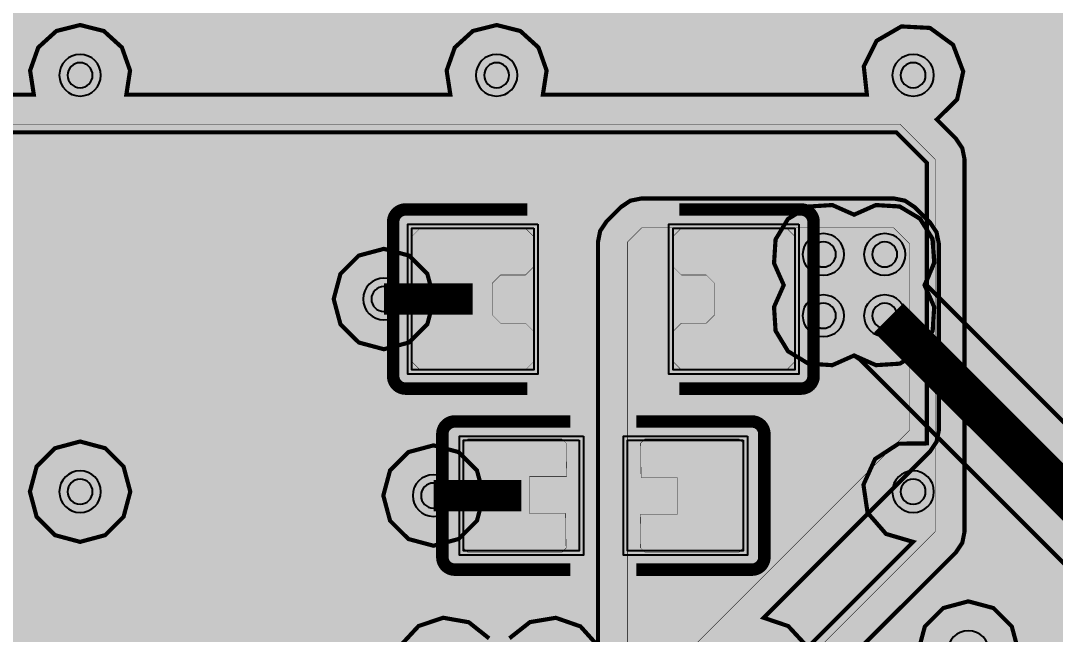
# Model space of a CAD drawing. Header units: millimetres. Extents: x -61 to 56, y -72 to 70.
# Drawn here: x -45.29 to -32.67, y 32.64 to 40.12 of the extents above; entities that cross this region are included whole.
import ezdxf

# ---------------------------------------------------------------- set-up
doc = ezdxf.new("R2010")
doc.units = ezdxf.units.MM
doc.header["$MEASUREMENT"] = 0
for name, color, linetype, true_color in [('02GND', 7, 'Continuous', 0x999966), ('03POWER', 7, 'Continuous', 0x008000), ('Bottom-Layer', 7, 'Continuous', 0x0000ff), ('Hole-Layer', 7, 'Continuous', 0x222222), ('Multi-Layer', 7, 'Continuous', 0xc0c0c0), ('Top-Layer', 7, 'Continuous', 0xff0000), ('Top-Paste-Mask-Layer', 7, 'Continuous', 0x808080), ('Top-Silkscreen-Layer', 7, 'Continuous', 0xffcc00), ('Top-Solder-Mask-Layer', 7, 'Continuous', 0x800080)]:
    doc.layers.add(name, color=color, linetype=linetype, true_color=true_color)

msp = doc.modelspace()

# ---------------------------------------------------------------- hatches: boundary and pattern name
at = {"layer": '02GND'}
for points in [[(-49.64195834391669, 52.15325882651766), (49.64195834391669, 52.15325882651766), (49.641958343916706, -62.14198374396749), (-49.64195834391669, -62.14198374396749)], [(-35.92870900245354, 36.091270677505825), (-35.67939054852184, 35.94013928944081), (-35.388440168136704, 35.92147745450703), (-35.12185674371349, 36.03951840397857), (-34.85527331929027, 35.92147745450703), (-34.564322938905136, 35.94013928944081), (-34.315004484973436, 36.091270677505825), (-34.16387309690842, 36.340589131437525), (-34.145211261974644, 36.631539511822666), (-34.26325221144619, 36.898122936245876), (-34.145211261974644, 37.164706360669086), (-34.16387309690842, 37.45565674105423), (-34.315004484973436, 37.70497519498593), (-34.564322938905136, 37.856106583050945), (-34.85527331929027, 37.87476841798472), (-35.12185674371349, 37.75672746851318), (-35.388440168136704, 37.87476841798472), (-35.67939054852184, 37.856106583050945), (-35.92870900245354, 37.70497519498593), (-36.079840390518555, 37.45565674105423), (-36.09850222545233, 37.16470636066909), (-35.980461275980794, 36.898122936245876), (-36.09850222545233, 36.63153951182266), (-36.079840390518555, 36.340589131437525)]]:
    msp.add_hatch(color=256, dxfattribs=at).paths.add_polyline_path(points)
at = {"layer": '03POWER'}
for points in [[(48.498956057912125, -56.04159512319025), (48.58111403814797, -56.34791952557415), (48.80553446097866, -56.57201782326688), (49.111976558646546, -56.65373571597832), (49.41818263372846, -56.57113781772896), (49.64195834391669, -56.34639573279148), (49.641958343916706, -62.14198374396749), (44.192197104394225, -62.14198374396749), (44.39271061544224, -61.95662885865687), (44.49267545900355, -61.702524290273935), (44.47220038050033, -61.43023240133561), (45.189120969245266, -61.703607933859004), (45.94976176232751, -61.80428015568837), (46.713115877138364, -61.72682172974153), (47.43803015326418, -61.475408514858486), (48.08542375926282, -61.063594441202774), (48.62039507817628, -60.513580804745615), (49.014103287538546, -59.85501937387557), (49.24532319607639, -59.123413833816876), (49.30158951434908, -58.358205748537536), (49.17986887058742, -57.60064822779664), (48.886723342706745, -56.89158193200168), (48.437956690324455, -56.26923331261023), (47.85776235875703, -55.76715378707081), (47.17741918692714, -55.41241094937951), (46.43360513483187, -55.22412932984521), (45.666419939159496, -55.21245937311911), (44.917223297607244, -55.3780302178825), (44.22640512747952, -55.71191577937058), (43.631208106087335, -56.196115963256034), (43.16371988190714, -56.80452706818566), (42.84914319834193, -57.50434906162825), (42.7044371893899, -58.257853861428494), (42.73740309628848, -59.02441929329403), (42.94626369503581, -59.76271907159533), (43.319759108259646, -60.43295073949053), (43.837753836123234, -60.99898145796292), (-43.36177800355601, -60.99898145796292), (-43.62070140292836, -61.05643758985197), (-43.83101923092808, -61.21802021595908), (-43.95325024242799, -61.453396751879495), (-43.96444900967684, -61.718381886266876), (-43.86251327972212, -61.963232127828505), (-43.66657861315724, -62.14198374396749), (-49.64195834391669, -62.14198374396749), (-49.64195834391669, -56.58191262382526), (-49.43345581523011, -56.797498269466416), (-49.14757138874967, -56.8881656272704), (-48.85293138332117, -56.832150073391965), (-49.16222811200256, -57.541188698626186), (-49.29821191569646, -58.30270602842243), (-49.25343109754075, -59.07497212037024), (-49.0303395753776, -59.81566801693373), (-48.6411624109461, -60.4842047572346), (-48.10722589587972, -61.043947587761096), (-47.45778890473421, -61.464223488781975), (-46.72843955504717, -61.72200200720069), (-45.95914503491617, -61.80315728887398), (-45.19206146445252, -61.70324215302472), (-44.46922380723083, -61.427731790698154), (-43.83024242092482, -60.99172373297273), (-43.31013247250253, -60.41911053019163), (-42.93739516258743, -59.74127047808177), (-42.7324559048482, -58.995348136893135), (-42.706545045710975, -58.22221886838377), (-42.861082459178974, -57.46424893079675), (-43.18759973998821, -56.76297387507325), (-43.668204258790595, -56.1568224625089), (-44.27655964987642, -55.6790108295573), (-44.97932900226311, -55.35572229621123), (-45.73800166956687, -55.204672561576466), (-46.51100359237213, -55.23413891164608), (-47.25597549077851, -55.44250663715039), (-47.93209408578566, -55.81835751706504), (-48.50230915026372, -56.34109551902143), (-48.49979490575768, -56.3091476666853), (-48.498956057912125, -56.27711201422403), (-48.498956057912125, 51.31496316992635), (-19.402619467519298, 51.31496316992635), (-19.629487069922497, 51.14373500071528), (-19.75456549222998, 50.88850298229945), (-19.75088814838538, 50.604294481205976), (-19.61924786426078, 50.35238411907861), (-19.388025946438404, 50.187083121894396), (-19.6577761679802, 49.97715635433686), (-19.772914418966884, 49.65532159406582), (-19.6975412972884, 49.32192494998037), (-19.45515768106508, 49.080917455604144), (-19.683909679216892, 48.85828713656416), (-19.769484338568923, 48.55076687171796), (-19.688612489603983, 48.241976522679515), (-19.463284529677818, 48.0158813080247), (-19.154770869168768, 47.93396026742095), (-18.84696149045146, 48.01848909083615), (-18.62355486999766, 48.24648298889421), (-18.545298974109148, 48.55594663841217), (-18.63347287910289, 48.86273173924409), (-18.86410063745156, 49.083418333067456), (-18.624969617895157, 49.324257714659346), (-18.550889167339907, 49.65546662016338), (-18.664631474695653, 49.97523206507112), (-18.931232372078252, 50.18525876278939), (-18.69805043815655, 50.349440834778), (-18.56455849949009, 50.601451686490805), (-18.559730008311707, 50.88659419953101), (-18.684612953435636, 51.14298026991533), (-18.912102401924443, 51.31496316992635), (48.42554110101114, 51.31496316992635), (48.498956057912125, 51.24154821302537)], [(-38.80262382524766, 15.501943634842492), (-38.491686353854334, 15.393548061270458), (-38.169576200286926, 15.461934905438504), (-37.929502283720545, 15.68731508662345), (-37.840934721869445, 16.00447040894082), (-37.929502283720545, 16.321625731258187), (-38.16957620028693, 16.547005912443137), (-38.491686353854334, 16.615392756611183), (-38.80262382524766, 16.506997183039147), (-38.80262382524766, 28.715935706643116), (-36.1733106147869, 31.34524891710387), (-36.01334973486082, 31.07331108382501), (-35.73921211324402, 30.917150164612146), (-35.42371811435117, 30.91824786116438), (-35.150673776312026, 31.076312587589644), (-34.99260904988676, 31.349356925628783), (-34.99151135333452, 31.664850924521634), (-35.14767227254738, 31.938988546138436), (-35.419610105826244, 32.09894942606452), (-33.88008367755321, 33.638475854337564), (-33.80244852912347, 33.754665064862905), (-33.77518669037338, 33.891719583439176), (-33.77518669037338, 38.43114046228093), (-33.80244832730417, 38.5681944936213), (-33.8800829317261, 38.68438344555324), (-34.11381676615711, 38.9181186567275), (-33.86563891107697, 39.16307366603446), (-33.791486216175436, 39.50380315136788), (-33.91542114729492, 39.829740779120726), (-34.197226959100604, 40.03512015678383), (-34.545457983572206, 40.05329590799804), (-34.84711364611496, 39.87837002199876), (-35.00430702453744, 39.56710575145543), (-34.966029044874475, 39.220508001016015), (-38.91783684285731, 39.220508001016015), (-38.87247556337356, 39.51542424386327), (-38.9719233869221, 39.7967485520256), (-39.19255137643154, 39.99763789026079), (-39.481938023876054, 40.07036068072137), (-39.77132467132057, 39.99763789026079), (-39.99195266083001, 39.7967485520256), (-40.091400484378546, 39.51542424386327), (-40.0460392048948, 39.220508001016015), (-43.997847002877634, 39.220508001016015), (-43.952485723393885, 39.51542424386327), (-44.05193354694242, 39.7967485520256), (-44.27256153645186, 39.99763789026079), (-44.56194818389638, 40.07036068072137), (-44.85133483134089, 39.99763789026079), (-45.07196282085033, 39.7967485520256), (-45.17141064439887, 39.51542424386327), (-45.12604936491512, 39.220508001016015), (-46.28272796545594, 39.220508001016015), (-46.41978230996401, 39.19324623436728), (-46.535971428105384, 39.115611280288064), (-47.7430199422024, 37.90856530619611), (-47.82065528498286, 37.792376003287046), (-47.84791719583439, 37.65532131064263), (-47.84791719583439, -24.450579121158242), (-47.820655357084306, -24.587633639734513), (-47.74302020865456, -24.70382285025985), (-46.32621553504523, -26.1206275238692), (-46.21002632451989, -26.198262672298938), (-46.072971805943624, -26.225524511049024), (-40.6033172466345, -26.225524511049024), (-40.466262728058226, -26.19826267229894), (-40.35007351753289, -26.120627523869203), (-38.90752081242748, -24.678074818763793), (-38.829885663997736, -24.561885608238455), (-38.80262382524766, -24.424831089662185), (-38.80262382524766, -21.08360315233325), (-38.41954020576772, -20.933630075592287), (-38.108989303751706, -20.66380954168493), (-37.906980326190954, -20.30542796257425), (-37.836936753873516, -19.900040640081286), (-37.906980326190954, -19.49465331758832), (-38.108989303751706, -19.13627173847764), (-38.41954020576772, -18.866451204570282), (-38.80262382524766, -18.71647812782932)], [(-47.38817627635255, -24.408494939052773), (-47.38817627635255, -21.108181356362717), (-45.815092710185425, -21.108181356362717), (-45.636022352044705, -21.06019959851056), (-45.50493375175615, -20.929110998222), (-45.45695199390399, -20.750040640081284), (-45.45695199390399, -19.050040640081285), (-45.50493375175615, -18.87097028194057), (-45.636022352044705, -18.739881681652008), (-45.815092710185425, -18.691899923799852), (-47.38817627635255, -18.691899923799852), (-47.38817627635255, 37.613237065916984), (-46.240643845970624, 38.76076708153417), (-34.60663604648962, 38.76076708153417), (-34.23492760985522, 38.38905645545601), (-34.23492760985522, 34.9671301685481), (-34.57880925400335, 34.96423817990939), (-34.866866044814614, 34.77639187558632), (-35.008185489537155, 34.46287670318852), (-34.95816630327209, 34.1226399770908), (-34.732594848479295, 33.86306249816981), (-34.40266286200732, 33.76606851339256), (-38.86979724085002, 29.298934134549864), (-38.9473985653097, 29.596501743999347), (-39.15990325218375, 29.818785809572972), (-39.45368084196408, 29.909687819970102), (-39.75458978339898, 29.84626655606037), (-39.98668876415017, 29.64452783670875), (-40.09140225267458, 29.35538508118403), (-40.04230338475159, 29.051810133403322), (-39.85178339224895, 28.81041713390215), (-39.567924389936444, 28.69212717423723), (-39.262364744729496, 28.726793454285435), (-39.262364744729496, 9.549564178429835), (-39.55372675507742, 9.586075642430272), (-39.82856968901178, 9.482701227105231), (-40.02365031390521, 9.2632280900961), (-40.0940792481585, 8.978158496316993), (-40.02365031390521, 8.693088902537886), (-39.82856968901178, 8.473615765528757), (-39.55372675507742, 8.370241350203715), (-39.262364744729496, 8.406752814204152), (-39.262364744729496, 4.469554018409514), (-39.55372675507742, 4.5060654824099515), (-39.82856968901178, 4.40269106708491), (-40.02365031390521, 4.18321793007578), (-40.0940792481585, 3.898148336296673), (-40.02365031390521, 3.6130787425175663), (-39.82856968901178, 3.3936056055084367), (-39.55372675507742, 3.2902311901833956), (-39.262364744729496, 3.326742654183832), (-39.262364744729496, -0.6104561416108063), (-39.55372675507742, -0.5739446776103693), (-39.82856968901178, -0.6773190929354109), (-40.02365031390521, -0.8967922299445407), (-40.0940792481585, -1.1818618237236473), (-40.02365031390521, -1.4669314175027541), (-39.82856968901178, -1.6864045545118842), (-39.55372675507742, -1.789778969836926), (-39.262364744729496, -1.7532675058364893), (-39.262364744729496, -5.8013856768509955), (-39.57536590853469, -5.673449405130517), (-39.90853530101794, -5.731203834203001), (-40.16021289473631, -5.957026346334272), (-40.253604267208544, -6.282011684023369), (-40.16021289473631, -6.606997021712466), (-39.90853530101794, -6.832819533843736), (-39.57536590853469, -6.890573962916219), (-39.262364744729496, -6.762637691195741), (-39.262364744729496, -8.204833364254517), (-39.57563970305988, -8.072800144651465), (-39.9110458336323, -8.128268136954134), (-40.16513378441579, -8.35412934181744), (-40.25953517907036, -8.680721361442725), (-40.16513378441579, -9.007313381068009), (-39.9110458336323, -9.233174585931314), (-39.57563970305988, -9.288642578233983), (-39.262364744729496, -9.156609358630933), (-39.262364744729496, -10.770476461651448), (-39.586737610596764, -10.738778566350604), (-39.88140251274859, -10.878044887179811), (-40.06282959677181, -11.148797035574393), (-40.079588991635305, -11.474283802373384), (-40.536073897963355, -11.254781579365945), (-41.03884558889081, -11.19329725280634), (-41.534773320699784, -11.296328221128201), (-41.971449589752346, -11.552986615997465), (-42.302728331428376, -11.936149885275826), (-42.493601437195146, -12.405326987344422), (-42.52389826051839, -12.910937309734162), (-42.39041716378704, -13.399550134397957), (-42.107263853566515, -13.819530965533966), (-41.70436075037026, -14.126498040389501), (-41.22428491632278, -14.288012402519163), (-40.71776869487975, -14.287005910784703), (-40.238338535592845, -14.123584926891368), (-39.836658549793995, -13.815019075541661), (-39.55517654583675, -13.393916264984966), (-39.423638327797434, -12.90477682391977), (-39.455944287201376, -12.399290898697787), (-39.64868046960243, -11.930876061609968), (-39.45409721302191, -11.953389925985414), (-39.262364744729496, -11.91328782587713), (-39.262364744729496, -15.850486621671767), (-39.36903949610568, -15.820252211293015), (-39.479418195506895, -15.809756265855945), (-39.714124164611, -15.333280591164348), (-40.095239965806265, -14.963325585001165), (-40.578479109279684, -14.742880828381761), (-41.107688149444456, -14.697562484261695), (-41.621371838156314, -14.832636643364365), (-42.05983900707245, -15.132407392919061), (-42.37213881199105, -15.56204071606068), (-42.52198133240567, -16.071612280790998), (-42.49195453965445, -16.601908756569394), (-42.285547612740515, -17.09130853285444), (-41.92674548809906, -17.48294228504989), (-41.45724175751499, -17.73130131442784), (-40.93159378155032, -17.807525758474004), (-40.41088300489921, -17.7027581700446), (-39.95561715889521, -17.429172772100618), (-39.61869913076585, -17.01856078636794), (-39.43864811465492, -17.03250090364678), (-39.262364744729496, -16.993297985897453), (-39.262364744729496, -18.711600388892787), (-39.654087639521286, -18.856627680632634), (-39.97301000915774, -19.126383614393003), (-40.1810081618498, -19.48862180968741), (-40.25321818643638, -19.900040640081286), (-40.1810081618498, -20.31145947047516), (-39.97301000915774, -20.673697665769566), (-39.654087639521286, -20.943453599529935), (-39.262364744729496, -21.088480891269782), (-39.262364744729496, -24.382746907556715), (-39.61890510697337, -24.73928726980059), (-39.519271643908176, -24.222281919442114), (-39.59751845599635, -23.70161043408912), (-39.84471084295697, -23.236726273151834), (-40.23262286394613, -22.880712757630633), (-40.71696034837183, -22.674221691378733), (-41.24241867560243, -22.640831489138122), (-41.74899779530182, -22.784354848722018), (-42.17885340068853, -23.088403393825054), (-42.482901945791575, -23.518258999211767), (-42.62642530537548, -24.024838118911156), (-42.59303510313487, -24.550296446141765), (-42.386544036882974, -25.03463393056746), (-42.03053052136178, -25.422545951556618), (-41.565646360424495, -25.66973833851724), (-41.044974875071496, -25.747985150605427), (-40.52796952471302, -25.64835168754023), (-40.645401428739966, -25.765783591567185), (-46.03088762383815, -25.765783591567185)], [(-41.46904241808484, 36.72807467614936), (-41.387031044734705, 36.42200406400813), (-41.16297180594362, 36.19794482521705), (-40.85690119380239, 36.11593345186691), (-40.55083058166117, 36.19794482521705), (-40.32677134287008, 36.42200406400813), (-40.24475996951995, 36.72807467614936), (-40.32677134287008, 37.03414528829058), (-40.55083058166117, 37.258204527081666), (-40.85690119380239, 37.34021590043181), (-41.16297180594361, 37.258204527081666), (-41.387031044734705, 37.03414528829058)], [(-45.17408940817882, 34.3782092964186), (-45.09207803482869, 34.07213868427737), (-44.8680187960376, 33.84807944548629), (-44.56194818389638, 33.76606807213615), (-44.25587757175515, 33.84807944548629), (-44.031818332964065, 34.07213868427737), (-43.94980695961393, 34.3782092964186), (-44.031818332964065, 34.68427990855982), (-44.25587757175515, 34.90833914735091), (-44.56194818389638, 34.99035052070105), (-44.868018796037596, 34.90833914735091), (-45.09207803482869, 34.68427990855982)], [(-40.86384302768606, 34.33106934213869), (-40.78183165433592, 34.024998729997456), (-40.55777241554484, 33.80093949120638), (-40.251701803403606, 33.71892811785624), (-39.94563119126238, 33.80093949120638), (-39.7215719524713, 34.024998729997456), (-39.63956057912116, 34.33106934213869), (-39.7215719524713, 34.63713995427992), (-39.94563119126238, 34.861199193070995), (-40.251701803403606, 34.943210566421136), (-40.55777241554483, 34.861199193070995), (-40.78183165433592, 34.63713995427992)], [(-34.34130810261621, 32.42864363728728), (-34.25929672926607, 32.12257302514605), (-34.03523749047499, 31.89851378635497), (-33.729166878333764, 31.81650241300483), (-33.42309626619253, 31.89851378635497), (-33.19903702740145, 32.12257302514605), (-33.11702565405131, 32.42864363728728), (-33.19903702740145, 32.73471424942851), (-33.42309626619253, 32.95877348821959), (-33.729166878333764, 33.040784861569726), (-34.035237490474984, 32.95877348821959), (-34.25929672926607, 32.73471424942851)]]:
    msp.add_hatch(color=256, dxfattribs=at).paths.add_polyline_path(points)
at = {"layer": 'Bottom-Layer'}
for points in [[(-49.64195834391669, -62.14198374396749), (-49.641958343916684, 52.15325882651766), (49.6419583439167, 52.15325882651766), (49.641958343916706, -62.14198374396749)], [(-35.58352298704598, 32.12130302260605), (-35.8895935991872, 32.03929164925591), (-36.11365283797829, 31.815232410464823), (-36.19566421132843, 31.5091617983236), (-36.11365283797829, 31.203091186182377), (-35.88959359918721, 30.979031947391295), (-35.58352298704598, 30.897020574041154), (-23.699047498095, 30.897020574041154), (-23.465127177977976, 30.94347799768727), (-23.266712832560994, 31.075798653324384), (-23.133921104660615, 31.273898035899684), (-19.158272796545596, 27.298249727784665), (-19.158272796545596, 25.300053340106682), (-19.11029103869344, 25.120982981965966), (-18.97920243840488, 24.989894381677406), (-18.800132080264163, 24.941912623825246), (-18.355244849332433, 24.941912623825246), (-18.31343359891547, 24.610677601325385), (-18.10403165524929, 24.350647513103386), (-17.789328580041875, 24.239171976563256), (-15.060906763594229, 21.510750160115613), (-14.942036799048333, 21.1858397189016), (-14.666003064968063, 20.977267810604417), (-14.32097979109299, 20.951659144775206), (-14.01717872932193, 21.117193969352407), (-13.851643904744725, 21.420995031123468), (-13.877252570573933, 21.766018304998543), (-14.085824478871118, 22.042052039078815), (-14.410734920085131, 22.16092200362471), (-17.139156736532776, 24.889343820072348), (-17.141423660495406, 24.91568946371425), (-17.14482627080981, 24.941912623825246), (-16.800132080264163, 24.94191262382525), (-16.621061722123446, 24.989894381677406), (-16.48997312183489, 25.120982981965966), (-16.441991363982734, 25.300053340106682), (-16.441991363982734, 27.498056687398584), (-13.848127807540827, 30.09192024384049), (-8.551917912550618, 30.09192024384049), (-8.313159766319531, 29.853162097609406), (-8.313159766319533, 28.825052070104146), (-8.265178008467377, 28.64598171196343), (-8.134089408178816, 28.514893111674873), (-7.9550190500381, 28.466911353822717), (-7.808155956311913, 28.466911353822717), (-7.808155956311913, 27.780515768782177), (-7.9770793697271385, 27.64920198658111), (-8.040990601981203, 27.445011430022866), (-8.040990601981203, 26.955019050038104), (-7.9448879620492585, 26.710886259938867), (-7.708155956311914, 26.597773510599538), (-7.708155956311914, 25.902333169613833), (-7.9448879620492585, 25.789220420274503), (-8.040990601981203, 25.545087630175267), (-8.040990601981203, 25.055095250190504), (-8.040760385524523, 25.042255983319933), (-8.040070032125392, 25.029433222869272), (-8.466047752095506, 25.455410942839382), (-8.466047752095507, 25.545087630175267), (-8.514029509947663, 25.724157988315984), (-8.645118110236222, 25.855246588604544), (-8.824188468376938, 25.9032283464567), (-9.981186182372365, 25.9032283464567), (-10.070990198378407, 25.891786363036758), (-10.155056044913776, 25.858191516383037), (-10.26883110989597, 25.858191516383037), (-10.841788163576329, 26.431147713998996), (-10.84178816357633, 28.70005334010668), (-10.889769921428487, 28.879123698247394), (-11.020858521717047, 29.010212298535954), (-11.199928879857762, 29.058194056388114), (-13.199928879857762, 29.05819405638811), (-13.378999237998476, 29.010212298535954), (-13.510087838287037, 28.879123698247394), (-13.558069596139195, 28.70005334010668), (-13.558069596139193, 25.300053340106682), (-13.510087838287037, 25.120982981965966), (-13.378999237998476, 24.989894381677406), (-13.199928879857762, 24.941912623825246), (-11.199928879857762, 24.94191262382525), (-11.092738713680946, 24.95832970771705), (-10.995375690135509, 25.006075849075433), (-10.894685110541486, 24.905385419924833), (-10.713611332477734, 24.784395936285456), (-10.500020320040642, 24.741910083820173), (-10.154909595371775, 24.741910083820173), (-10.070909124939991, 24.7083755273082), (-9.981186182372365, 24.696954533909075), (-9.286251684520863, 24.696954533909075), (-8.558155956311914, 23.968858805700123), (-8.558155956311914, 23.958155956311916), (-8.850040640081282, 23.958155956311916), (-9.029110998221997, 23.91017419845976), (-9.160199598510557, 23.7790855981712), (-9.208181356362713, 23.600015240030483), (-9.208181356362715, 21.40001524003048), (-9.160199598510557, 21.220944881889764), (-9.029110998221997, 21.089856281601207), (-8.850040640081282, 21.041874523749048), (-7.150040640081281, 21.041874523749048), (-6.970970281940565, 21.089856281601207), (-6.839881681652005, 21.220944881889764), (-6.791899923799848, 21.40001524003048), (-6.791899923799847, 23.600015240030483), (-6.839881681652003, 23.7790855981712), (-6.970970281940564, 23.91017419845976), (-7.150040640081281, 23.958155956311916), (-7.441874523749048, 23.958155956311916), (-7.441874523749048, 24.200048260096523), (-7.4843604559968755, 24.41363946514581), (-7.605350154691562, 24.594713345435437), (-7.708511913021007, 24.697875103764886), (-7.6956891525703455, 24.697184750365754), (-7.682849885699771, 24.696954533909075), (-7.178181885755642, 24.696954533909075), (-7.100015240030482, 24.691910083820172), (-7.021848594305321, 24.696954533909075), (-6.507843535687072, 24.696954533909075), (-6.328773177546356, 24.74493629176123), (-6.197684577257797, 24.87602489204979), (-6.149702819405639, 25.055095250190504), (-6.149702819405639, 25.545087630175267), (-6.195056570633387, 25.719526981100117), (-6.319630927368493, 25.849785491553543), (-6.491874523749049, 25.902872150964388), (-6.491874523749049, 26.597234529248983), (-6.319630927368493, 26.650321188659827), (-6.195056570633387, 26.780579699113254), (-6.149702819405639, 26.955019050038104), (-6.149702819405638, 27.445011430022866), (-6.197684577257795, 27.62408178816358), (-6.328773177546355, 27.75517038845214), (-6.507843535687072, 27.803152146304296), (-6.591874523749048, 27.803152146304296), (-6.591874523749048, 28.466911353822717), (-6.54501143002286, 28.466911353822717), (-6.365941071882143, 28.514893111674873), (-6.234852471593584, 28.64598171196343), (-6.186870713741427, 28.825052070104146), (-6.186870713741426, 30.175064770129545), (-6.234852471593582, 30.35413512827026), (-6.365941071882142, 30.48522372855882), (-6.54501143002286, 30.533205486410978), (-7.273121457528128, 30.533205486410978), (-7.869997355637318, 31.13008138452017), (-8.06729240336802, 31.261909720781095), (-8.300017780035562, 31.308201676403357), (-14.100027940055883, 31.308201676403357), (-14.332753316723426, 31.26190972078109), (-14.530048364454128, 31.130081384520167), (-16.63981933187642, 29.02031041709788), (-16.71776802951764, 29.048594493778957), (-16.800132080264163, 29.058194056388114), (-18.800132080264163, 29.05819405638811), (-18.950111141215952, 29.025277960845326), (-19.072521568525833, 28.932580197357883), (-23.57002783569828, 33.43008646453033), (-23.645021751005704, 33.49381831470111), (-23.729313670416563, 33.54461898774152), (-23.69576260485772, 33.852010449363824), (-23.816733578258017, 34.13658242316486), (-23.698693421262952, 34.40316563048747), (-23.71735560420047, 34.69411546811905), (-23.868486831938135, 34.94343341190237), (-24.11780477572145, 35.09456463964003), (-24.408754613353025, 35.113226822577545), (-24.675337820675644, 34.99518666558249), (-24.941921027998262, 35.113226822577545), (-25.23287086562984, 35.09456463964003), (-25.482188809413152, 34.94343341190237), (-25.63332003715082, 34.69411546811905), (-25.651982220088335, 34.40316563048747), (-25.533942063093267, 34.13658242316486), (-25.64913545744122, 33.88489910770048), (-25.641695556646116, 33.60820675641352), (-30.94816323834747, 33.60820675641352), (-34.25247440277796, 36.912520318831156), (-34.142762079682484, 37.17949221782538), (-34.16757975152097, 37.46705937842634), (-34.321409706300244, 37.71128700525057), (-34.570050936290116, 37.85787597973607), (-34.85822304671226, 37.87423518101347), (-35.12185674371349, 37.75672746851318), (-35.388440168136704, 37.87476841798472), (-35.67939054852184, 37.856106583050945), (-35.92870900245354, 37.70497519498593), (-36.079840390518555, 37.45565674105423), (-36.09850222545233, 37.16470636066909), (-35.980461275980794, 36.898122936245876), (-36.09850222545233, 36.63153951182266), (-36.079840390518555, 36.340589131437525), (-35.92870900245354, 36.091270677505825), (-35.67939054852184, 35.94013928944081), (-35.388440168136704, 35.92147745450703), (-35.12185674371349, 36.03951840397857), (-35.088766988306034, 36.0156958473098), (-35.05416475771313, 35.99412893382741), (-31.63008408056124, 32.57004577176989), (-31.432788978729985, 32.43821732169597), (-31.20006350012701, 32.39192532385066), (-24.25194839261158, 32.39192532385066), (-23.981326091366977, 32.12130302260605)]]:
    msp.add_hatch(color=256, dxfattribs=at).paths.add_polyline_path(points)
at = {"layer": 'Top-Layer'}
for points in [[(-49.64195834391669, -62.14198374396749), (-49.641958343916684, 52.15325882651766), (49.6419583439167, 52.15325882651766), (49.641958343916706, -62.14198374396749)], [(-43.205613575657345, 30.510594525619243), (-44.57803420049859, 29.138173900777993), (-44.69696464064628, 28.960181918696627), (-44.73872745745492, 28.75022606045213), (-44.73872745745492, 27.349700279400565), (-44.7563550927102, 27.349700279400565), (-44.935425450850914, 27.30171852154841), (-45.06651405113947, 27.17062992125985), (-45.11449580899163, 26.991559563119136), (-45.11449580899163, 26.851694183388375), (-45.25568453136907, 26.851694183388375), (-45.25568453136907, 26.991559563119136), (-45.303666289221226, 27.17062992125985), (-45.434754889509776, 27.30171852154841), (-45.613825247650496, 27.349700279400565), (-46.74636271272543, 27.349700279400565), (-46.92543307086614, 27.30171852154841), (-47.056521671154705, 27.17062992125985), (-47.10450342900686, 26.991559563119136), (-47.10450342900686, 25.614546609093225), (-47.056521671154705, 25.435476250952508), (-46.92543307086615, 25.30438765066395), (-46.74636271272543, 25.256405892811795), (-45.613825247650496, 25.256405892811795), (-45.434754889509776, 25.30438765066395), (-45.303666289221226, 25.435476250952508), (-45.25568453136907, 25.614546609093225), (-45.25568453136907, 25.754411988823986), (-45.11449580899163, 25.754411988823986), (-45.11449580899163, 25.614546609093225), (-45.06651405113947, 25.435476250952508), (-44.93542545085092, 25.30438765066395), (-44.7563550927102, 25.256405892811795), (-43.77762542411123, 25.256405892811795), (-43.91933484753008, 25.114696469392943), (-44.7563550927102, 25.114696469392943), (-44.935425450850914, 25.066714711540786), (-45.06651405113947, 24.935626111252226), (-45.11449580899163, 24.75655575311151), (-45.11449580899163, 24.61669037338075), (-45.25568453136907, 24.61669037338075), (-45.25568453136907, 24.75655575311151), (-45.303666289221226, 24.935626111252226), (-45.434754889509776, 25.066714711540786), (-45.613825247650496, 25.114696469392943), (-46.74636271272543, 25.114696469392943), (-46.92543307086614, 25.066714711540786), (-47.056521671154705, 24.935626111252226), (-47.10450342900686, 24.75655575311151), (-47.10450342900686, 23.379542799085602), (-47.056521671154705, 23.200472440944885), (-46.92543307086615, 23.069383840656325), (-46.74636271272543, 23.02140208280417), (-45.613825247650496, 23.02140208280417), (-45.434754889509776, 23.069383840656325), (-45.303666289221226, 23.200472440944885), (-45.25568453136907, 23.379542799085602), (-45.25568453136907, 23.519408178816363), (-45.11449580899163, 23.519408178816363), (-45.11449580899163, 23.379542799085602), (-45.06651405113947, 23.200472440944885), (-44.93542545085092, 23.069383840656325), (-44.7563550927102, 23.02140208280417), (-43.62381762763527, 23.02140208280417), (-43.44474726949455, 23.069383840656325), (-43.31365866920599, 23.200472440944885), (-43.265676911353836, 23.379542799085602), (-43.265676911353836, 24.216563044265705), (-43.11449580899163, 24.367744146627917), (-43.11449580899163, 23.379542799085602), (-43.06651405113947, 23.200472440944885), (-42.935425450850914, 23.069383840656325), (-42.756355092710194, 23.02140208280417), (-42.73872745745492, 23.02140208280417), (-42.73872745745492, 22.328026416052836), (-42.6969645911877, 22.118070438404803), (-42.57803401772353, 21.94007839295199), (-39.88239774645099, 19.244444661684525), (-39.70440582774114, 19.125514354853266), (-39.49445008890019, 19.083751587503176), (-38.83162507399584, 19.083751587503176), (-38.55782127910478, 19.020255812512133), (-38.284504126732706, 19.085814684967936), (-38.0692961035133, 19.26660666012295), (-37.95756875431229, 19.524516006558812), (-37.972877160214345, 19.805168610764078), (-38.11199390425415, 20.049395478790963), (-38.00180594361189, 20.049395478790963), (-37.82273558547117, 20.09737723664312), (-37.691646985182615, 20.228465836931676), (-37.64366522733046, 20.407536195072392), (-37.64366522733046, 21.7845491490983), (-37.691646985182615, 21.963619507239017), (-37.82273558547117, 22.094708107527577), (-38.00180594361189, 22.142689865379733), (-38.019433578867165, 22.142689865379733), (-38.019433578867165, 22.284899669799344), (-37.86307086614174, 22.284899669799344), (-37.68400050800102, 22.3328814276515), (-37.55291190771246, 22.46397002794006), (-37.50493014986031, 22.643040386080777), (-37.50493014986031, 23.993053086106176), (-37.55291190771246, 24.172123444246893), (-37.68400050800102, 24.30321204453545), (-37.86307086614174, 24.351193802387606), (-38.26643637287275, 24.351193802387606), (-38.26643637287275, 25.07398425656842), (-38.19660424791233, 25.23456805885926), (-38.17273558547117, 25.40804419608839), (-38.17273558547117, 26.78985775971552), (-38.25087062093418, 27.0968980308714), (-38.4662668975633, 27.329241001267746), (-38.76652242783657, 27.430361861719994), (-39.07859051476826, 27.375659750270103), (-39.32655068167552, 27.17844269343777), (-39.45007874015748, 26.88669000596778), (-39.573606798639446, 27.17844269343777), (-39.8215669655467, 27.375659750270103), (-40.1336350524784, 27.430361861719994), (-40.433890582751665, 27.329241001267746), (-40.64928685938078, 27.096898030871404), (-40.727421894843786, 26.78985775971552), (-40.727421894843786, 26.232504773869923), (-41.256291921444216, 25.703634747269493), (-41.26567691135383, 25.703634747269493), (-41.26567691135383, 26.991559563119136), (-41.35667685084648, 27.23009798357853), (-41.58343233791388, 27.34741599629507), (-41.63476528818873, 27.686751385917173), (-41.86065056529174, 27.945129829333027), (-42.19008636017273, 28.04133604267209), (-42.51952215505371, 27.945129829333027), (-42.745407432156725, 27.686751385917173), (-42.79674038243157, 27.34741599629507), (-43.02349586949897, 27.23009798357853), (-43.11449580899163, 26.991559563119136), (-43.11449580899163, 25.70351725416212), (-43.1909458506424, 25.696563160789687), (-43.265676911353836, 25.679006485478517), (-43.265676911353836, 26.991559563119136), (-43.31365866920599, 27.17062992125985), (-43.44474726949455, 27.30171852154841), (-43.62381762763527, 27.349700279400565), (-43.641445262890535, 27.349700279400565), (-43.641445262890535, 28.522971477082585), (-42.59041115196194, 29.574005588011183), (-39.26518669037338, 29.574005588011183), (-39.055230832128885, 29.61576840481982), (-38.87723885004752, 29.734698844967504), (-38.427129629829075, 30.184808065185944), (-38.330619982098234, 30.315252515451032), (-38.27648708578746, 30.468221454282087), (-38.22643203536578, 30.561156496636837), (-38.19227347409484, 30.661034536576025), (-38.159114720274644, 30.545447556761566), (-38.08956641565739, 30.44735124601339), (-37.92258394169243, 30.28037131205353), (-37.80639539898315, 30.202737568509836), (-37.66934213868428, 30.17547625095251), (-37.43708407416815, 30.17547625095251), (-37.30002955559187, 30.202738089702596), (-37.183840345066535, 30.280373238132338), (-37.160316359905124, 30.303897223293752), (-37.09087062764982, 30.364050714009995), (-37.03071713693358, 30.4334964462653), (-37.00316978372542, 30.46104379947346), (-36.934071869119144, 30.558208582556464), (-36.900698908297976, 30.67267151262787), (-36.7604686844957, 30.397549021485613), (-36.508058288886865, 30.219656095857452), (-36.20180240979665, 30.180105655624292), (-35.91247999121979, 30.288038222112768), (-35.706956476920816, 30.518509447800835), (-35.63273050546101, 30.818255016510037), (-35.63273050546101, 30.897020574041154), (-35.58352298704598, 30.897020574041154), (-35.277452374904755, 30.979031947391295), (-35.05339313611367, 31.203091186182377), (-34.971381762763535, 31.5091617983236), (-35.05339313611367, 31.815232410464823), (-35.277452374904755, 32.03929164925591), (-35.58352298704598, 32.12130302260605), (-35.63273050546101, 32.12130302260605), (-35.63273050546101, 32.20006858013716), (-35.710690159255286, 32.50678635639947), (-35.92564552943336, 32.739052778265886), (-36.22541927355538, 32.84048849303186), (-34.194117205620266, 34.87179056096698), (-34.116482057190524, 34.98797977149232), (-34.08922021844044, 35.125034290068584), (-34.08922021844044, 37.40551181102363), (-34.116482057190524, 37.54256632959989), (-34.194117205620266, 37.658755540125235), (-34.385773288932434, 37.850411623437395), (-34.50196249945777, 37.92804677186714), (-34.63901701803404, 37.95530861061722), (-37.71235712471425, 37.95530861061722), (-37.84941164329052, 37.92804677186714), (-37.96560085381586, 37.850411623437395), (-38.14128538518492, 37.67472709206833), (-38.218920533614664, 37.558537881542996), (-38.24618237236475, 37.421483362966725), (-38.24618237236475, 32.49833266535257), (-38.459609710474425, 32.73508798973536), (-38.760571673353354, 32.8400937475596), (-39.0749557943348, 32.787492067444724), (-39.32534437430516, 32.59023621506867), (-39.45007874015748, 32.296900826389425), (-39.573606798639446, 32.58865351385941), (-39.8215669655467, 32.78587057069175), (-40.1336350524784, 32.840572682141634), (-40.433890582751665, 32.739451821689386), (-40.64928685938078, 32.50710885129305), (-40.727421894843786, 32.20006858013716), (-40.727421894843786, 32.12130302260605), (-41.12694183388368, 32.12130302260605), (-41.12694183388368, 32.1841681483363), (-41.17492359173583, 32.36323850647702), (-41.30601219202439, 32.494327106765574), (-41.48508255016511, 32.54230886461773), (-42.895090170180346, 32.54230886461773), (-43.07416052832106, 32.494327106765574), (-43.20524912860962, 32.36323850647702), (-43.25323088646178, 32.1841681483363), (-43.25323088646178, 30.8341554483109), (-43.22267184644381, 30.689396966573216), (-43.13620974319399, 30.569342072198026), (-43.17213082733126, 30.541408613100327)], [(-39.0301524003048, 37.592070104140205), (-39.0301524003048, 35.8640792481585), (-40.515166370332736, 35.8640792481585), (-40.515166370332736, 37.592070104140205)], [(-37.43708407416815, 30.53361696723394), (-37.66934213868428, 30.53361696723394), (-37.83632461264923, 30.700596901193805), (-37.83632461264923, 32.316997713995434), (-37.88804165608332, 32.368714757429515), (-37.88804165608332, 37.421483362966725), (-37.71235712471425, 37.59716789433579), (-34.63901701803404, 37.59716789433579), (-34.44736093472187, 37.40551181102363), (-34.44736093472187, 35.125034290068584), (-37.25641351282703, 32.315981711963424), (-37.25641351282703, 30.714287528575067)], [(-35.84498602997205, 37.592070104140205), (-35.84498602997205, 35.8640792481585), (-37.32999999999999, 35.8640792481585), (-37.32999999999999, 37.592070104140205)], [(-38.475072390144796, 35.00607569215139), (-38.475072390144796, 33.656062992125996), (-39.88508001016003, 33.656062992125996), (-39.88508001016003, 35.00607569215139)], [(-36.47507239014479, 35.00607569215139), (-36.47507239014479, 33.656062992125996), (-37.885080010160024, 33.656062992125996), (-37.885080010160024, 35.00607569215139)]]:
    msp.add_hatch(color=256, dxfattribs=at).paths.add_polyline_path(points)
at = {"layer": 'Top-Paste-Mask-Layer'}
for points in [[(-39.0300889001778, 37.49208280416562), (-39.0300889001778, 37.12182626365253), (-39.130088900177796, 37.021826263652535), (-39.43499110998222, 37.021826263652535), (-39.53499110998222, 36.921826263652534), (-39.53499110998222, 36.53432308864618), (-39.43499110998222, 36.43432308864619), (-39.130088900177796, 36.43432308864619), (-39.0300889001778, 36.33432308864619), (-39.0300889001778, 35.964066548133104), (-39.130088900177796, 35.8640665481331), (-40.41507747015495, 35.8640665481331), (-40.51507747015494, 35.964066548133104), (-40.51507747015494, 37.49208280416562), (-40.41507747015495, 37.592082804165614), (-39.130088900177796, 37.592082804165614)], [(-39.0300889001778, 37.49208280416562), (-39.0300889001778, 37.12182626365253), (-39.130088900177796, 37.021826263652535), (-39.43499110998222, 37.021826263652535), (-39.53499110998222, 36.921826263652534), (-39.53499110998222, 36.53432308864618), (-39.43499110998222, 36.43432308864619), (-39.130088900177796, 36.43432308864619), (-39.0300889001778, 36.33432308864619), (-39.0300889001778, 35.964066548133104), (-39.130088900177796, 35.8640665481331), (-40.41507747015495, 35.8640665481331), (-40.51507747015494, 35.964066548133104), (-40.51507747015494, 37.49208280416562), (-40.41507747015495, 37.592082804165614), (-39.130088900177796, 37.592082804165614)], [(-37.330063500127004, 37.49208280416562), (-37.230063500127, 37.592082804165614), (-35.94507493014986, 37.592082804165614), (-35.845074930149856, 37.49208280416562), (-35.845074930149856, 35.964066548133104), (-35.94507493014986, 35.8640665481331), (-37.230063500127, 35.8640665481331), (-37.330063500127004, 35.964066548133104), (-37.330063500127004, 36.33432308864619), (-37.230063500127, 36.43432308864619), (-36.925161290322585, 36.43432308864619), (-36.825161290322576, 36.53432308864618), (-36.825161290322576, 36.921826263652534), (-36.925161290322585, 37.021826263652535), (-37.230063500127, 37.021826263652535), (-37.330063500127004, 37.12182626365253)], [(-37.330063500127004, 37.49208280416562), (-37.230063500127, 37.592082804165614), (-35.94507493014986, 37.592082804165614), (-35.845074930149856, 37.49208280416562), (-35.845074930149856, 35.964066548133104), (-35.94507493014986, 35.8640665481331), (-37.230063500127, 35.8640665481331), (-37.330063500127004, 35.964066548133104), (-37.330063500127004, 36.33432308864619), (-37.230063500127, 36.43432308864619), (-36.925161290322585, 36.43432308864619), (-36.825161290322576, 36.53432308864618), (-36.825161290322576, 36.921826263652534), (-36.925161290322585, 37.021826263652535), (-37.230063500127, 37.021826263652535), (-37.330063500127004, 37.12182626365253)], [(-39.88505461010922, 33.69106426212853), (-39.88505461010922, 34.97104902209804), (-39.835041910083824, 35.02106172212345), (-38.685029210058424, 35.02106172212345), (-38.63504191008382, 34.97104902209804), (-38.630012700025404, 34.56101600203201), (-39.0800254000508, 34.56101600203201), (-39.0800254000508, 34.11102870205741), (-38.64002032004064, 34.11102870205741), (-38.63504191008382, 33.69106426212853), (-38.685029210058424, 33.64105156210313), (-39.835041910083824, 33.64105156210313)], [(-39.88505461010922, 33.69106426212853), (-39.88505461010922, 34.97104902209804), (-39.835041910083824, 35.02106172212345), (-38.685029210058424, 35.02106172212345), (-38.63504191008382, 34.97104902209804), (-38.630012700025404, 34.56101600203201), (-39.0800254000508, 34.56101600203201), (-39.0800254000508, 34.11102870205741), (-38.64002032004064, 34.11102870205741), (-38.63504191008382, 33.69106426212853), (-38.685029210058424, 33.64105156210313), (-39.835041910083824, 33.64105156210313)], [(-36.475097790195576, 34.971074422148845), (-36.475097790195576, 33.69108966217933), (-36.52511049022098, 33.641076962153925), (-37.67512319024638, 33.641076962153925), (-37.72511049022098, 33.69108966217933), (-37.7301397002794, 34.10112268224536), (-37.280127000254, 34.10112268224536), (-37.280127000254, 34.55110998221996), (-37.720132080264165, 34.55110998221996), (-37.72511049022098, 34.971074422148845), (-37.67512319024638, 35.021087122174244), (-36.52511049022098, 35.021087122174244)], [(-36.475097790195576, 34.971074422148845), (-36.475097790195576, 33.69108966217933), (-36.52511049022098, 33.641076962153925), (-37.67512319024638, 33.641076962153925), (-37.72511049022098, 33.69108966217933), (-37.7301397002794, 34.10112268224536), (-37.280127000254, 34.10112268224536), (-37.280127000254, 34.55110998221996), (-37.720132080264165, 34.55110998221996), (-37.72511049022098, 34.971074422148845), (-37.67512319024638, 35.021087122174244), (-36.52511049022098, 35.021087122174244)]]:
    msp.add_hatch(color=256, dxfattribs=at).paths.add_polyline_path(points)
at = {"layer": 'Top-Solder-Mask-Layer'}
for points in [[(-38.97935229870459, 37.642870205740415), (-38.97935229870459, 35.813279146558294), (-40.565966471932946, 35.813279146558294), (-40.565966471932946, 37.642870205740415)], [(-35.794185928371846, 37.642870205740415), (-35.794185928371846, 35.813279146558294), (-37.3808001016002, 35.813279146558294), (-37.3808001016002, 37.642870205740415)], [(-38.42427228854459, 35.056875793751594), (-38.42427228854459, 33.60526289052579), (-39.935880111760234, 33.60526289052579), (-39.935880111760234, 35.056875793751594)], [(-36.424272288544586, 35.056875793751594), (-36.424272288544586, 33.60526289052579), (-37.93588011176023, 33.60526289052579), (-37.93588011176023, 35.056875793751594)]]:
    msp.add_hatch(color=256, dxfattribs=at).paths.add_polyline_path(points)

# ---------------------------------------------------------------- linework, layer by layer
at = {"layer": '02GND', "const_width": 0.05080010160020321}
msp.add_lwpolyline([(-35.92870900245354, 36.091270677505825), (-35.67939054852184, 35.94013928944081), (-35.388440168136704, 35.92147745450703), (-35.12185674371349, 36.03951840397857), (-34.85527331929027, 35.92147745450703), (-34.564322938905136, 35.94013928944081), (-34.315004484973436, 36.091270677505825), (-34.16387309690842, 36.340589131437525), (-34.145211261974644, 36.631539511822666), (-34.26325221144619, 36.898122936245876), (-34.145211261974644, 37.164706360669086), (-34.16387309690842, 37.45565674105423), (-34.315004484973436, 37.70497519498593), (-34.564322938905136, 37.856106583050945), (-34.85527331929027, 37.87476841798472), (-35.12185674371349, 37.75672746851318), (-35.388440168136704, 37.87476841798472), (-35.67939054852184, 37.856106583050945), (-35.92870900245354, 37.70497519498593), (-36.079840390518555, 37.45565674105423), (-36.09850222545233, 37.16470636066909), (-35.980461275980794, 36.898122936245876), (-36.09850222545233, 36.63153951182266), (-36.079840390518555, 36.340589131437525)], close=True, dxfattribs=at)
at = {"layer": '03POWER', "const_width": 0.05080010160020321}
for points in [[(-35.419610105826244, 32.09894942606452), (-33.88008367755321, 33.638475854337564), (-33.80244852912347, 33.754665064862905), (-33.77518669037338, 33.891719583439176), (-33.77518669037338, 38.43114046228093), (-33.80244832730417, 38.5681944936213), (-33.8800829317261, 38.68438344555324), (-34.11381676615711, 38.9181186567275), (-33.86563891107697, 39.16307366603446), (-33.791486216175436, 39.50380315136788), (-33.91542114729492, 39.829740779120726), (-34.197226959100604, 40.03512015678383), (-34.545457983572206, 40.05329590799804), (-34.84711364611496, 39.87837002199876), (-35.00430702453744, 39.56710575145543), (-34.966029044874475, 39.220508001016015), (-38.91783684285731, 39.220508001016015), (-38.87247556337356, 39.51542424386327), (-38.9719233869221, 39.7967485520256), (-39.19255137643154, 39.99763789026079), (-39.481938023876054, 40.07036068072137), (-39.77132467132057, 39.99763789026079), (-39.99195266083001, 39.7967485520256), (-40.091400484378546, 39.51542424386327), (-40.0460392048948, 39.220508001016015), (-43.997847002877634, 39.220508001016015), (-43.952485723393885, 39.51542424386327), (-44.05193354694242, 39.7967485520256), (-44.27256153645186, 39.99763789026079), (-44.56194818389638, 40.07036068072137), (-44.85133483134089, 39.99763789026079), (-45.07196282085033, 39.7967485520256), (-45.17141064439887, 39.51542424386327), (-45.12604936491512, 39.220508001016015), (-46.28272796545594, 39.220508001016015)], [(-46.240643845970624, 38.76076708153417), (-34.60663604648962, 38.76076708153417), (-34.23492760985522, 38.38905645545601), (-34.23492760985522, 34.9671301685481), (-34.57880925400335, 34.96423817990939), (-34.866866044814614, 34.77639187558632), (-35.008185489537155, 34.46287670318852), (-34.95816630327209, 34.1226399770908), (-34.732594848479295, 33.86306249816981), (-34.40266286200732, 33.76606851339256), (-38.86979724085002, 29.298934134549864), (-38.9473985653097, 29.596501743999347), (-39.15990325218375, 29.818785809572972), (-39.45368084196408, 29.909687819970102), (-39.75458978339898, 29.84626655606037), (-39.98668876415017, 29.64452783670875), (-40.09140225267458, 29.35538508118403), (-40.04230338475159, 29.051810133403322), (-39.85178339224895, 28.81041713390215), (-39.567924389936444, 28.69212717423723), (-39.262364744729496, 28.726793454285435), (-39.262364744729496, 9.549564178429835)]]:
    msp.add_lwpolyline(points, dxfattribs=at)
at = {"layer": '03POWER'}
for points, const_width in [([(-40.6033172466345, -25.86738379476759), (-46.072971805943624, -25.86738379476759), (-47.48977647955296, -24.450579121158242), (-47.48977647955296, 37.65532131064263), (-46.28272796545594, 38.86236728473458), (-34.56455168910338, 38.86236728473458), (-34.133327406654814, 38.43114046228093), (-34.133327406654814, 33.891719583439176), (-39.16076454152908, 28.8642824485649), (-39.16076454152908, -24.424831089662185)], 0.005080010160020321), ([(-41.46904241808484, 36.72807467614936), (-41.387031044734705, 36.42200406400813), (-41.16297180594362, 36.19794482521705), (-40.85690119380239, 36.11593345186691), (-40.55083058166117, 36.19794482521705), (-40.32677134287008, 36.42200406400813), (-40.24475996951995, 36.72807467614936), (-40.32677134287008, 37.03414528829058), (-40.55083058166117, 37.258204527081666), (-40.85690119380239, 37.34021590043181), (-41.16297180594361, 37.258204527081666), (-41.387031044734705, 37.03414528829058)], 0.05080010160020321), ([(-45.17408940817882, 34.3782092964186), (-45.09207803482869, 34.07213868427737), (-44.8680187960376, 33.84807944548629), (-44.56194818389638, 33.76606807213615), (-44.25587757175515, 33.84807944548629), (-44.031818332964065, 34.07213868427737), (-43.94980695961393, 34.3782092964186), (-44.031818332964065, 34.68427990855982), (-44.25587757175515, 34.90833914735091), (-44.56194818389638, 34.99035052070105), (-44.868018796037596, 34.90833914735091), (-45.09207803482869, 34.68427990855982)], 0.05080010160020321), ([(-40.86384302768606, 34.33106934213869), (-40.78183165433592, 34.024998729997456), (-40.55777241554484, 33.80093949120638), (-40.251701803403606, 33.71892811785624), (-39.94563119126238, 33.80093949120638), (-39.7215719524713, 34.024998729997456), (-39.63956057912116, 34.33106934213869), (-39.7215719524713, 34.63713995427992), (-39.94563119126238, 34.861199193070995), (-40.251701803403606, 34.943210566421136), (-40.55777241554483, 34.861199193070995), (-40.78183165433592, 34.63713995427992)], 0.05080010160020321), ([(-34.34130810261621, 32.42864363728728), (-34.25929672926607, 32.12257302514605), (-34.03523749047499, 31.89851378635497), (-33.729166878333764, 31.81650241300483), (-33.42309626619253, 31.89851378635497), (-33.19903702740145, 32.12257302514605), (-33.11702565405131, 32.42864363728728), (-33.19903702740145, 32.73471424942851), (-33.42309626619253, 32.95877348821959), (-33.729166878333764, 33.040784861569726), (-34.035237490474984, 32.95877348821959), (-34.25929672926607, 32.73471424942851)], 0.05080010160020321)]:
    msp.add_lwpolyline(points, close=True, dxfattribs=dict(at, const_width=const_width))
at = {"layer": 'Bottom-Layer'}
for points, const_width in [([(-30.94816323834747, 33.60820675641352), (-34.25247440277796, 36.912520318831156), (-34.142762079682484, 37.17949221782538), (-34.16757975152097, 37.46705937842634), (-34.321409706300244, 37.71128700525057), (-34.570050936290116, 37.85787597973607), (-34.85822304671226, 37.87423518101347), (-35.12185674371349, 37.75672746851318), (-35.388440168136704, 37.87476841798472), (-35.67939054852184, 37.856106583050945), (-35.92870900245354, 37.70497519498593), (-36.079840390518555, 37.45565674105423), (-36.09850222545233, 37.16470636066909), (-35.980461275980794, 36.898122936245876), (-36.09850222545233, 36.63153951182266), (-36.079840390518555, 36.340589131437525), (-35.92870900245354, 36.091270677505825), (-35.67939054852184, 35.94013928944081), (-35.388440168136704, 35.92147745450703), (-35.12185674371349, 36.03951840397857), (-35.088766988306034, 36.0156958473098), (-35.05416475771313, 35.99412893382741), (-31.63008408056124, 32.57004577176989)], 0.05080010160020321), ([(-31.20006350012701, 33.00006604013209), (-34.70006858013716, 36.50007366014733)], 0.5)]:
    msp.add_lwpolyline(points, dxfattribs=dict(at, const_width=const_width))
at = {"layer": 'Hole-Layer'}
for points in [[(-44.71444754889511, 39.45821945643892, 1), (-44.409448818897644, 39.45821945643892, 1)], [(-39.63443738887479, 39.45821945643892, 1), (-39.32943865887732, 39.45821945643892, 1)], [(-34.554427228854465, 39.45821945643892, 1), (-34.249428498857, 39.45821945643892, 1)], [(-35.648359156718314, 37.27212598425198, 1), (-35.34336042672086, 37.27212598425198, 1)], [(-34.90035306070613, 37.27212598425198, 1), (-34.595354330708666, 37.27212598425198, 1)], [(-41.009400558801126, 36.72807467614936, 1), (-40.70440182880366, 36.72807467614936, 1)], [(-35.648359156718314, 36.52411988823978, 1), (-35.34336042672086, 36.52411988823978, 1)], [(-34.90035306070613, 36.52411988823978, 1), (-34.595354330708666, 36.52411988823978, 1)], [(-44.71444754889511, 34.3782092964186, 1), (-44.409448818897644, 34.3782092964186, 1)], [(-40.40420116840234, 34.33106934213869, 1), (-40.09920243840488, 34.33106934213869, 1)], [(-34.554427228854465, 34.3782092964186, 1), (-34.249428498857, 34.3782092964186, 1)]]:
    msp.add_lwpolyline(points, format="xyb", close=True, dxfattribs=at)
at = {"layer": 'Multi-Layer'}
for points in [[(-44.81594869189739, 39.45821945643892, 1), (-44.307947675895356, 39.45821945643892, 1)], [(-39.73593853187707, 39.45821945643892, 1), (-39.22793751587504, 39.45821945643892, 1)], [(-34.65592837185675, 39.45821945643892, 1), (-34.14792735585472, 39.45821945643892, 1)], [(-35.7498602997206, 37.27212598425198, 1), (-35.24185928371857, 37.27212598425198, 1)], [(-35.00185420370841, 37.27212598425198, 1), (-34.49385318770638, 37.27212598425198, 1)], [(-41.110901701803414, 36.72807467614936, 1), (-40.60290068580138, 36.72807467614936, 1)], [(-35.7498602997206, 36.52411988823978, 1), (-35.24185928371857, 36.52411988823978, 1)], [(-35.00185420370841, 36.52411988823978, 1), (-34.49385318770638, 36.52411988823978, 1)], [(-44.81594869189739, 34.3782092964186, 1), (-44.307947675895356, 34.3782092964186, 1)], [(-40.505702311404626, 34.33106934213869, 1), (-39.99770129540259, 34.33106934213869, 1)], [(-34.65592837185675, 34.3782092964186, 1), (-34.14792735585472, 34.3782092964186, 1)], [(-33.98316738633478, 32.42864363728728, 1), (-33.475166370332744, 32.42864363728728, 1)]]:
    msp.add_lwpolyline(points, format="xyb", close=True, dxfattribs=at)
at = {"layer": 'Top-Layer'}
for points, const_width in [([(-35.710690159255286, 32.50678635639947), (-35.92564552943336, 32.739052778265886), (-36.22541927355538, 32.84048849303186), (-34.194117205620266, 34.87179056096698), (-34.116482057190524, 34.98797977149232), (-34.08922021844044, 35.125034290068584), (-34.08922021844044, 37.40551181102363), (-34.116482057190524, 37.54256632959989), (-34.194117205620266, 37.658755540125235), (-34.385773288932434, 37.850411623437395), (-34.50196249945777, 37.92804677186714), (-34.63901701803404, 37.95530861061722), (-37.71235712471425, 37.95530861061722), (-37.84941164329052, 37.92804677186714), (-37.96560085381586, 37.850411623437395), (-38.14128538518492, 37.67472709206833), (-38.218920533614664, 37.558537881542996), (-38.24618237236475, 37.421483362966725), (-38.24618237236475, 32.49833266535257), (-38.459609710474425, 32.73508798973536), (-38.760571673353354, 32.8400937475596), (-39.0749557943348, 32.787492067444724), (-39.32534437430516, 32.59023621506867)], 0.05080010160020321), ([(-39.772659385318775, 36.72807467614936), (-40.85690119380239, 36.72807467614936)], 0.38100076200152405), ([(-39.180076200152406, 34.33106934213869), (-40.251701803403606, 34.33106934213869)], 0.38100076200152405), ([(-39.573606798639446, 32.58865351385941), (-39.8215669655467, 32.78587057069175), (-40.1336350524784, 32.840572682141634), (-40.433890582751665, 32.739451821689386), (-40.64928685938078, 32.50710885129305)], 0.05080010160020321)]:
    msp.add_lwpolyline(points, dxfattribs=dict(at, const_width=const_width))
for points in [[(-39.0301524003048, 37.592070104140205), (-39.0301524003048, 35.8640792481585), (-40.515166370332736, 35.8640792481585), (-40.515166370332736, 37.592070104140205)], [(-35.84498602997205, 37.592070104140205), (-35.84498602997205, 35.8640792481585), (-37.32999999999999, 35.8640792481585), (-37.32999999999999, 37.592070104140205)], [(-38.475072390144796, 35.00607569215139), (-38.475072390144796, 33.656062992125996), (-39.88508001016003, 33.656062992125996), (-39.88508001016003, 35.00607569215139)], [(-36.47507239014479, 35.00607569215139), (-36.47507239014479, 33.656062992125996), (-37.885080010160024, 33.656062992125996), (-37.885080010160024, 35.00607569215139)]]:
    msp.add_lwpolyline(points, close=True, dxfattribs=at)
at = {"layer": 'Top-Layer', "const_width": 0.005080010160020321}
msp.add_lwpolyline([(-37.43708407416815, 30.53361696723394), (-37.66934213868428, 30.53361696723394), (-37.83632461264923, 30.700596901193805), (-37.83632461264923, 32.316997713995434), (-37.88804165608332, 32.368714757429515), (-37.88804165608332, 37.421483362966725), (-37.71235712471425, 37.59716789433579), (-34.63901701803404, 37.59716789433579), (-34.44736093472187, 37.40551181102363), (-34.44736093472187, 35.125034290068584), (-37.25641351282703, 32.315981711963424), (-37.25641351282703, 30.714287528575067)], close=True, dxfattribs=at)
at = {"layer": 'Top-Paste-Mask-Layer', "const_width": 0.005080010160020321}
for points in [[(-39.0300889001778, 37.49208280416562), (-39.0300889001778, 37.12182626365253), (-39.130088900177796, 37.021826263652535), (-39.43499110998222, 37.021826263652535), (-39.53499110998222, 36.921826263652534), (-39.53499110998222, 36.53432308864618), (-39.43499110998222, 36.43432308864619), (-39.130088900177796, 36.43432308864619), (-39.0300889001778, 36.33432308864619), (-39.0300889001778, 35.964066548133104), (-39.130088900177796, 35.8640665481331), (-40.41507747015495, 35.8640665481331), (-40.51507747015494, 35.964066548133104), (-40.51507747015494, 37.49208280416562), (-40.41507747015495, 37.592082804165614), (-39.130088900177796, 37.592082804165614)], [(-39.0300889001778, 37.49208280416562), (-39.0300889001778, 37.12182626365253), (-39.130088900177796, 37.021826263652535), (-39.43499110998222, 37.021826263652535), (-39.53499110998222, 36.921826263652534), (-39.53499110998222, 36.53432308864618), (-39.43499110998222, 36.43432308864619), (-39.130088900177796, 36.43432308864619), (-39.0300889001778, 36.33432308864619), (-39.0300889001778, 35.964066548133104), (-39.130088900177796, 35.8640665481331), (-40.41507747015495, 35.8640665481331), (-40.51507747015494, 35.964066548133104), (-40.51507747015494, 37.49208280416562), (-40.41507747015495, 37.592082804165614), (-39.130088900177796, 37.592082804165614)], [(-37.330063500127004, 37.49208280416562), (-37.230063500127, 37.592082804165614), (-35.94507493014986, 37.592082804165614), (-35.845074930149856, 37.49208280416562), (-35.845074930149856, 35.964066548133104), (-35.94507493014986, 35.8640665481331), (-37.230063500127, 35.8640665481331), (-37.330063500127004, 35.964066548133104), (-37.330063500127004, 36.33432308864619), (-37.230063500127, 36.43432308864619), (-36.925161290322585, 36.43432308864619), (-36.825161290322576, 36.53432308864618), (-36.825161290322576, 36.921826263652534), (-36.925161290322585, 37.021826263652535), (-37.230063500127, 37.021826263652535), (-37.330063500127004, 37.12182626365253)], [(-37.330063500127004, 37.49208280416562), (-37.230063500127, 37.592082804165614), (-35.94507493014986, 37.592082804165614), (-35.845074930149856, 37.49208280416562), (-35.845074930149856, 35.964066548133104), (-35.94507493014986, 35.8640665481331), (-37.230063500127, 35.8640665481331), (-37.330063500127004, 35.964066548133104), (-37.330063500127004, 36.33432308864619), (-37.230063500127, 36.43432308864619), (-36.925161290322585, 36.43432308864619), (-36.825161290322576, 36.53432308864618), (-36.825161290322576, 36.921826263652534), (-36.925161290322585, 37.021826263652535), (-37.230063500127, 37.021826263652535), (-37.330063500127004, 37.12182626365253)], [(-39.88505461010922, 33.69106426212853), (-39.88505461010922, 34.97104902209804), (-39.835041910083824, 35.02106172212345), (-38.685029210058424, 35.02106172212345), (-38.63504191008382, 34.97104902209804), (-38.630012700025404, 34.56101600203201), (-39.0800254000508, 34.56101600203201), (-39.0800254000508, 34.11102870205741), (-38.64002032004064, 34.11102870205741), (-38.63504191008382, 33.69106426212853), (-38.685029210058424, 33.64105156210313), (-39.835041910083824, 33.64105156210313)], [(-39.88505461010922, 33.69106426212853), (-39.88505461010922, 34.97104902209804), (-39.835041910083824, 35.02106172212345), (-38.685029210058424, 35.02106172212345), (-38.63504191008382, 34.97104902209804), (-38.630012700025404, 34.56101600203201), (-39.0800254000508, 34.56101600203201), (-39.0800254000508, 34.11102870205741), (-38.64002032004064, 34.11102870205741), (-38.63504191008382, 33.69106426212853), (-38.685029210058424, 33.64105156210313), (-39.835041910083824, 33.64105156210313)], [(-36.475097790195576, 34.971074422148845), (-36.475097790195576, 33.69108966217933), (-36.52511049022098, 33.641076962153925), (-37.67512319024638, 33.641076962153925), (-37.72511049022098, 33.69108966217933), (-37.7301397002794, 34.10112268224536), (-37.280127000254, 34.10112268224536), (-37.280127000254, 34.55110998221996), (-37.720132080264165, 34.55110998221996), (-37.72511049022098, 34.971074422148845), (-37.67512319024638, 35.021087122174244), (-36.52511049022098, 35.021087122174244)], [(-36.475097790195576, 34.971074422148845), (-36.475097790195576, 33.69108966217933), (-36.52511049022098, 33.641076962153925), (-37.67512319024638, 33.641076962153925), (-37.72511049022098, 33.69108966217933), (-37.7301397002794, 34.10112268224536), (-37.280127000254, 34.10112268224536), (-37.280127000254, 34.55110998221996), (-37.720132080264165, 34.55110998221996), (-37.72511049022098, 34.971074422148845), (-37.67512319024638, 35.021087122174244), (-36.52511049022098, 35.021087122174244)]]:
    msp.add_lwpolyline(points, close=True, dxfattribs=at)
at = {"layer": 'Top-Silkscreen-Layer', "const_width": 0.15240030480060962}
for points in [[(-40.591277622555246, 37.82068326136653, 0.414), (-40.743677927355854, 37.668282956565925)], [(-40.591277622555246, 37.82068326136653, 0.414), (-40.743677927355854, 37.668282956565925)], [(-35.76887477774956, 37.820683261366526, -0.414), (-35.61647447294895, 37.66828295656592)], [(-35.76887477774956, 37.820683261366526, -0.414), (-35.61647447294895, 37.66828295656592)], [(-40.743677927355854, 35.7878663957328, 0.414), (-40.591277622555246, 35.63546609093219)], [(-40.743677927355854, 35.7878663957328, 0.414), (-40.591277622555246, 35.63546609093219)], [(-35.61647447294895, 35.78786639573279, -0.414), (-35.76887477774956, 35.635466090932184)], [(-35.61647447294895, 35.78786639573279, -0.414), (-35.76887477774956, 35.635466090932184)], [(-39.991277622555245, 35.2346761493523, 0.414), (-40.14367792735585, 35.082275844551695)], [(-39.991277622555245, 35.2346761493523, 0.414), (-40.14367792735585, 35.082275844551695)], [(-36.36887477774956, 35.2346761493523, -0.414), (-36.21647447294895, 35.082275844551695)], [(-36.36887477774956, 35.2346761493523, -0.414), (-36.21647447294895, 35.082275844551695)], [(-40.14367792735585, 33.57986283972568, 0.414), (-39.991277622555245, 33.42746253492507)], [(-40.14367792735585, 33.57986283972568, 0.414), (-39.991277622555245, 33.42746253492507)], [(-36.21647447294895, 33.57986283972568, -0.414), (-36.36887477774956, 33.42746253492507)], [(-36.21647447294895, 33.57986283972568, -0.414), (-36.36887477774956, 33.42746253492507)]]:
    msp.add_lwpolyline(points, format="xyb", dxfattribs=at)
for points in [[(-39.106289052578106, 37.82068326136653), (-40.591277622555246, 37.82068326136653)], [(-39.106289052578106, 37.82068326136653), (-40.591277622555246, 37.82068326136653)], [(-37.25386334772669, 37.82068326136653), (-35.76887477774956, 37.82068326136653)], [(-37.25386334772669, 37.82068326136653), (-35.76887477774956, 37.82068326136653)], [(-40.743677927355854, 37.668282956565925), (-40.743677927355854, 35.7878663957328)], [(-40.743677927355854, 37.668282956565925), (-40.743677927355854, 35.7878663957328)], [(-35.61647447294895, 37.66828295656592), (-35.61647447294895, 35.78786639573279)], [(-35.61647447294895, 37.66828295656592), (-35.61647447294895, 35.78786639573279)], [(-40.591277622555246, 35.635466090932184), (-39.106289052578106, 35.635466090932184)], [(-40.591277622555246, 35.635466090932184), (-39.106289052578106, 35.635466090932184)], [(-35.76887477774956, 35.635466090932184), (-37.25386334772669, 35.635466090932184)], [(-35.76887477774956, 35.635466090932184), (-37.25386334772669, 35.635466090932184)], [(-38.58127000254, 35.2346761493523), (-39.991277622555245, 35.2346761493523)], [(-38.58127000254, 35.2346761493523), (-39.991277622555245, 35.2346761493523)], [(-37.7788823977648, 35.2346761493523), (-36.36887477774956, 35.2346761493523)], [(-37.7788823977648, 35.2346761493523), (-36.36887477774956, 35.2346761493523)], [(-40.14367792735586, 35.082275844551695), (-40.14367792735586, 33.57986283972568)], [(-40.14367792735586, 35.082275844551695), (-40.14367792735586, 33.57986283972568)], [(-36.216474472948946, 35.082275844551695), (-36.216474472948946, 33.57986283972568)], [(-36.216474472948946, 35.082275844551695), (-36.216474472948946, 33.57986283972568)], [(-39.991277622555245, 33.42746253492507), (-38.58127000254, 33.42746253492507)], [(-39.991277622555245, 33.42746253492507), (-38.58127000254, 33.42746253492507)], [(-36.36887477774956, 33.42746253492507), (-37.7788823977648, 33.42746253492507)], [(-36.36887477774956, 33.42746253492507), (-37.7788823977648, 33.42746253492507)]]:
    msp.add_lwpolyline(points, dxfattribs=at)
at = {"layer": 'Top-Solder-Mask-Layer'}
for points in [[(-38.97935229870459, 37.642870205740415), (-38.97935229870459, 35.813279146558294), (-40.565966471932946, 35.813279146558294), (-40.565966471932946, 37.642870205740415)], [(-35.794185928371846, 37.642870205740415), (-35.794185928371846, 35.813279146558294), (-37.3808001016002, 35.813279146558294), (-37.3808001016002, 37.642870205740415)], [(-38.42427228854459, 35.056875793751594), (-38.42427228854459, 33.60526289052579), (-39.935880111760234, 33.60526289052579), (-39.935880111760234, 35.056875793751594)], [(-36.424272288544586, 35.056875793751594), (-36.424272288544586, 33.60526289052579), (-37.93588011176023, 33.60526289052579), (-37.93588011176023, 35.056875793751594)]]:
    msp.add_lwpolyline(points, close=True, dxfattribs=at)

doc.saveas('drawing.dxf')
